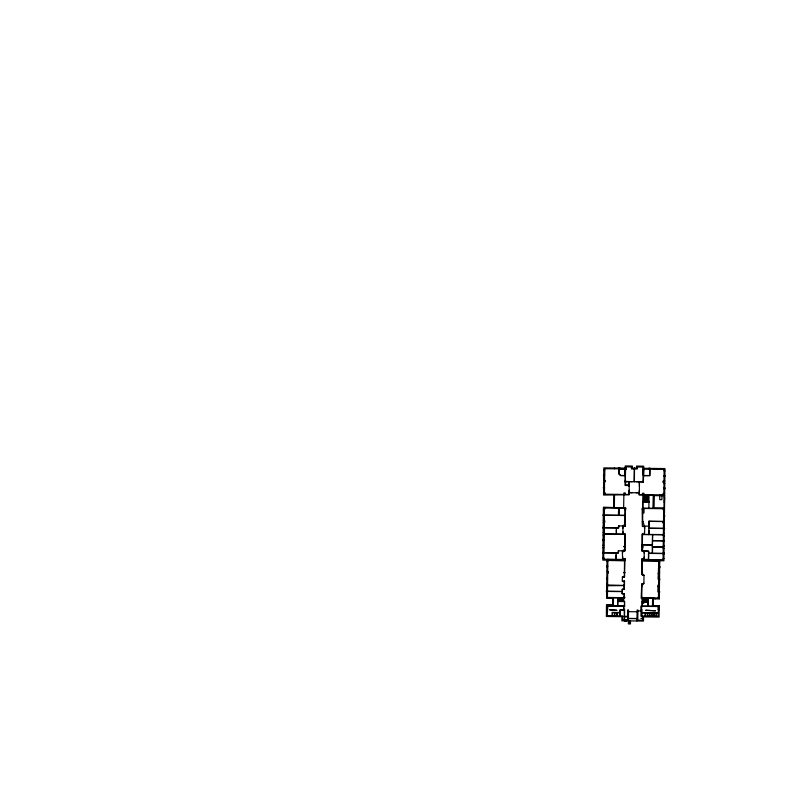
<?xml version="1.0" encoding="UTF-8"?>
<svg xmlns="http://www.w3.org/2000/svg" width="798" height="798" viewBox="0 0 798 798"><rect width="100%" height="100%" fill="white"/><g stroke="black" fill="none" stroke-linecap="round" stroke-linejoin="round"><path stroke-width="1.2" d="M636.984 618.6L628.425 618.5L636.994 618.49L636.964 620.984L637.093 610.051L637.931 610.061L637.811 620.156L642.669 620.216L642.689 618.48L640.944 618.46L642.689 618.27L642.709 616.275L640.974 616.255L641.083 606.021L642.071 606.031L642.071 601.702L648.195 601.702L648.235 598.241M603.637 552.356L604.116 510.151M604.425 482.74L603.687 482.65M604.455 480.296L604.565 470.231M604.685 468.725L604.555 480.436L605.293 480.446L605.283 481.703L604.535 481.693L604.415 492.805L604.475 487.169M604.415 559.238L604.425 558.321L603.667 558.311M605.034 508.047L605.024 508.905L604.236 508.895L603.956 533.184L604.734 533.194L604.724 533.932L616.315 534.062L616.385 527.987M605.163 494.211L605.183 492.815L603.577 492.715M613.413 605.133L606.5 605.054L606.37 616.495L621.911 616.664L621.871 620.814L643.497 621.063L643.537 616.914L659.088 617.093L659.218 605.652L652.515 605.572L659.218 605.702M607.857 559.268L607.428 596.565L607.996 597.473L624.704 597.662M612.206 615.717L612.236 612.425L619.946 612.515M612.455 615.727L612.485 612.435M606.49 605.103L612.784 605.173L612.864 597.842M613.881 507.309L614.021 495.159M614.33 468.835L614.34 467.997M614.4 495.159L614.39 507.319L614.5 495.159M613.303 605.123L613.383 598.42L612.854 598.42L613.482 597.862L613.403 605.702L624.605 605.832L617.602 605.832L617.642 597.892M614.49 615.747L614.52 612.704M614.739 615.747L614.769 612.714M616.096 553.034L616.026 559.368L603.657 559.228L603.936 534.69L604.724 534.141L624.315 534.361C626.58 534.78 623.308 532.825 624.814 534.63L624.625 551.059M616.774 615.767L616.804 612.734M617.024 615.777L617.054 612.734M618.43 515.428L618.62 508.206M624.864 468.955L625.233 475.668L620.754 475.668L618.939 474.042L618.949 467.778L619.787 467.788L619.807 468.895M618.62 515.159L618.65 512.565M618.699 508.306L618.59 510.57M618.57 550.78L618.4 553.064L603.737 552.894M618.859 525.892L618.689 528.007L604.016 527.837M618.211 601.363L618.25 597.902M618.819 601.363L618.859 597.911M619.428 601.373L619.467 597.911M620.036 601.383L620.076 597.921M619.916 615.807L619.976 609.931L623.627 609.971L623.667 606.091L607.867 605.911L607.218 615.667L622.759 615.837L622.719 619.986L627.567 620.046L627.677 609.941L628.515 609.951L628.365 623.906L630.46 623.936L630.49 620.914M620.226 615.807L620.365 609.931M620.645 601.383L620.684 597.931M621.253 601.393L621.293 597.931M621.861 601.403L621.901 597.941M622.35 550.82L622.6 559.438L616.236 559.368L616.076 555.029M622.63 525.932L625.163 526.221L625.353 509.014L624.435 508.944L624.445 507.957M622.969 526.151L622.879 534.131L616.525 534.062L616.355 529.972M622.5 589.423L622.3 593.612M623.158 531.917L623.138 534.091L625.283 533.982L625.163 546.59L624.635 547.109L624.116 546.58L625.143 546.45L624.884 551.059L622.939 551.039L622.669 552.864M623.218 526.191L622.949 528.136M622.47 601.403L622.5 597.951M623.627 507.947L623.886 494.74M623.916 494.431L623.936 492.875L625.193 492.895L625.173 494.441M624.385 468.945L624.395 468.107M623.068 601.413L623.108 597.951M623.717 597.961L623.677 601.423L617.602 601.353L624.615 601.353L624.605 606.819L623.657 606.809M623.627 597.642L623.637 596.994L624.714 596.964L624.704 597.971L607.627 597.782M625.293 470.092L625.123 485.473L628.994 485.513L629.193 486.401M625.542 466.8L625.373 481.413L632.166 481.693M624.106 597.004L624.146 593.632M624.285 580.974L624.445 589.443L622.24 589.413M624.335 577.203L624.545 558.54M624.914 526.211L625.103 508.944M625.492 485.473L625.542 481.413M624.255 610.29L624.495 620.006L624.575 609.014L623.637 609.004M624.355 596.964L624.395 593.632L622.201 593.602M622.63 556.635L622.859 558.69C627.088 557.972 623.058 560.415 624.864 558.6L624.585 577.203L622.47 577.173M624.425 620.216L624.365 620.954L626.56 620.974L626.54 620.245L624.375 620.216M624.495 620.954L624.505 620.216M624.744 620.954L624.674 620.226M624.954 620.954L624.864 620.226M625.063 620.954L625.093 620.226M625.183 620.226L625.253 620.964L625.462 620.226M625.502 620.964L625.592 620.236M625.822 620.236L625.782 620.964L625.891 620.236M626.031 620.974L626.141 620.236M626.24 620.974L626.31 620.236L626.43 620.974M628.874 481.822L628.834 485.134L625.502 485.104M628.984 486.401L629.043 481.832L625.542 481.793M629.423 623.537L629.442 621.044M631.497 466.87L631.467 468.925L637.333 468.995L637.363 466.94M631.936 492.735L629.123 492.456L629.253 481.663L639.268 481.773L639.427 486.511M634.151 481.723L634.31 468.117M634.36 481.723L634.52 468.117M636.355 481.743L643.358 481.613L643.936 469.234L643.487 470.301M636.335 492.785L639.148 492.566L639.378 490.291M639.477 481.573L639.328 494.6L663.826 494.88M642.45 494.64L642.47 493.254L643.956 493.274L643.946 494.66M642.809 467L643.148 481.174C643.936 483.418 642.46 480.556 642.639 481.543M642.52 560.874L642.52 560.146L641.782 560.136L641.821 572.336C642.769 574.53 641.542 570.271 641.801 574.61L643.986 575.428M641.971 559.737C642.49 557.114 641.991 561.084 642.3 558.75C640.724 558.949 642.53 561.523 641.951 560.994M659.527 578.939L659.727 560.745L663.916 560.795L664.963 468.566L643.637 468.326L643.657 466.172L636.535 466.092L636.505 468.147L632.315 468.097L632.345 466.042L625.213 465.962L625.193 468.117L603.857 467.877L603.547 495.039L629.143 494.8L629.163 492.705L639.098 492.815L639.078 494.92L653.552 495.079L653.402 508.286L642.2 508.156L642.35 526.411L644.285 526.431L644.515 528.386M642.21 551.258L642.28 544.904L652.555 545.064M641.941 584.036L641.792 597.233L643.677 603.488M642.051 574.61L642.21 560.844L658.889 561.034M663.367 535.368L662.599 534.79L642.5 534.57L642.37 546.261L642.929 546.79L642.32 550.42L648.734 551.119L648.704 553.194L652.285 553.233M642.629 523.857L642.789 509.214L642.181 509.204M642.849 501.882L642.779 508.156L642.749 501.882L648.934 501.952L642.849 502.102M642.929 494.959L642.859 501.244L648.934 501.314M643.497 469.064L643.517 467.01L636.525 467.069M642.171 597.243L642.121 601.632L648.195 601.702L648.195 606.101L654.998 606.181L655.008 605.602M643.467 501.254L643.537 494.969M642.729 601.632L642.769 598.181M643.098 583.647L643.098 584.296L641.941 584.286M643.178 575.039L643.188 574.37L642.051 574.361M644.046 508.486L643.996 512.895L642.749 512.875M644.076 501.264L644.146 494.969M644.415 469.174L644.425 468.336L644.405 469.074M643.338 601.642L643.378 598.181M643.906 559.358L644.185 556.984M644.684 501.264L644.754 494.979M644.166 559.358L644.255 551.278L648.515 551.328L648.425 559.408M643.946 601.652L643.986 598.191M644.884 526.191L644.445 534.381L648.714 534.431L648.964 530.341M645.293 501.274L645.363 494.989M644.555 601.652L644.594 598.201M645.901 501.284L645.971 494.989M645.163 601.662L645.203 598.201M645.183 616.096L645.223 612.694M646.51 501.284L646.58 494.999M645.432 616.096L645.472 612.954M645.772 601.672L645.811 598.211M647.118 501.294L647.188 495.009M646.38 601.682L646.42 598.221M647.537 502.151L642.849 502.002M647.727 501.304L647.796 495.009M646.988 601.682L647.018 598.231M648.335 501.304L648.405 495.019M647.368 616.116L647.397 612.974M647.587 601.692L647.627 598.231M649.033 469.224L649.043 468.117L649.881 468.127L649.931 469.234M647.657 612.974L647.896 616.126M648.654 526.231L648.774 528.346L663.447 528.515M648.864 508.226L649.013 495.029M648.754 534.64L648.794 530.341M648.824 528.346L648.934 521.244L663.527 521.413M648.704 553.403L648.634 559.787L663.098 559.637L663.507 522.84L662.759 522.83L662.769 521.573M648.983 528.356L648.924 534.431L663.377 534.59M649.073 521.244L648.993 528.146L663.447 528.306M649.542 616.146L649.582 613.004M649.791 616.146L649.831 613.004M652.285 553.443L652.385 545.024M652.385 544.854L652.505 534.68M651.727 616.166L651.757 613.024M652.664 534.68L652.365 546.839L662.46 547.029L663.248 546.43M651.976 616.166L652.006 613.024M653.153 508.276L653.303 495.079M652.505 606.151L652.594 598.291M652.664 605.622L652.774 597.981M654.4 469.184L654.49 468.456M654.041 507.767L654.18 495.608M653.143 605.632L653.223 598.819M653.901 616.196L653.941 613.054M654.151 616.196L654.19 613.054M655.088 598.889L655.088 598.32L641.173 598.161L641.672 585.772C642.58 583.508 641.592 587.637 641.692 584.026L643.906 583.268M656.086 616.216L656.116 613.073M656.365 613.073L656.604 616.226M657.841 598.031L658.47 597.562M657.911 591.907L657.991 585.004L658.619 585.004M658.051 579.228L658.899 559.897M658.749 573.453L658.47 598.041L642.26 597.862M658.589 596.954L658.779 579.767L659.786 579.777L659.796 578.939L658.689 578.929M658.789 578.929L658.819 576.565M658.869 572.016L658.978 561.952M659.776 494.84L659.717 499.628L661.921 499.658L661.971 494.86M659.298 598.939L659.517 579.777M663.068 494.87L663.078 493.473L664.684 493.403M663.966 482.371L663.228 482.361L663.238 481.104L663.986 481.114M663.846 493.473L664.116 469.404M664.026 507.877L664.155 495.728M664.744 498.57L664.375 498.56M664.465 500.885L664.505 497.274M625.193 521.982L624.475 521.812L624.644 521.094L625.442 521.523L625.163 526.221L625.173 525.124L623.667 525.114L623.657 525.952L618.5 525.892L618.48 527.797L604.016 527.628M646.979 601.642L646.988 601.143M663.228 482.361L663.258 481.104M658.759 582.011L658.849 579.767M608.565 606.42L608.555 606.28M625.822 481.763L625.562 481.004L625.891 481.413M643.008 534.57C641.632 532.775 642.989 535.368 642.55 534.84M642.4 521.303L642.39 522.171M624.635 573.004C625.901 571.957 622.5 573.333 624.714 572.206M624.784 559.538L624.864 558.6M625.383 480.965L624.864 481.583L625.502 482.002M624.774 560.795C624.644 558.341 624.166 562.42 624.784 559.827M625.243 480.985L625.163 481.962M642.37 546.261L642.929 546.79L642.4 547.308M624.395 572.046L623.817 572.565L624.375 573.084M642.061 573.283L642.639 572.774L642.081 572.246M618.939 468.885L625.233 468.885L625.233 470.092M625.233 468.885L619.108 468.885L619.108 473.982L620.814 475.478L625.233 475.478M627.607 616.635L624.176 616.635L627.607 616.664M632.325 467.03L626.041 466.81L626.33 469.513L625.512 469.503M626.33 468.865L605.463 468.735L604.685 469.254M643.497 469.164L663.338 469.394L664.116 469.922M603.827 470.221L604.665 470.291M664.096 470.91L664.943 470.92M604.615 474.79L603.507 474.83L603.497 475.668L604.605 475.678M664.046 475.518L665.163 475.528L665.153 476.366L664.036 476.356M664.096 480.865L664.824 480.975M603.717 480.286L604.555 480.296M639.477 481.783L643.158 482.211L643.358 481.204M663.956 483.339L664.794 483.349M626.31 485.384L628.405 485.304M663.906 487.837L665.013 487.957L665.013 488.795L663.896 488.785M604.475 487.269L603.368 487.259L603.358 488.097L604.465 488.107M629.153 490.171L628.894 494.481L604.395 494.211M653.552 495.608L664.654 495.728M664.145 497.184L664.644 497.194M664.096 500.954L664.594 500.964M664.086 502.261L664.584 502.261M642.749 502.201L648.924 502.171M653.412 507.757L664.525 507.887M604.246 508.037L625.722 508.286M642.799 508.476L662.879 508.705L662.869 509.563L663.667 509.573L663.527 521.583L648.904 521.353M625.093 509.842L625.702 509.852L625.722 507.967L603.408 507.189L602.809 560.106L607.009 560.156L606.57 598.34L613.482 598.42L612.854 598.41M603.378 510.141L604.216 510.151M663.647 510.929L664.485 510.84M618.59 510.67L618.57 512.346M604.166 514.66L603.059 514.75L603.049 515.588L604.046 515.707M663.597 515.438L664.704 515.448L664.694 516.286L663.687 516.316M604.166 515.099L625.034 515.338M604.156 515.269L625.034 515.508M603.268 520.206L604.106 520.216M604.096 520.904L604.854 520.914L604.834 522.171L604.076 522.161M603.238 522.66L604.076 522.67M642.37 523.857L643.906 523.877L643.876 526.181L649.013 526.131M604.026 527.279L602.909 527.269L602.899 528.106L604.016 528.116M663.457 527.917L664.564 527.967L664.554 528.805L663.447 528.894M644.475 532.156L644.195 534.331L642.48 533.792L642.021 534.311L642.061 551.258L644.006 551.278L644.235 553.214M603.118 532.715L603.956 532.725M663.387 533.393L664.235 533.403M603.098 535.169L603.936 535.179M664.205 535.857L663.467 535.927M603.877 539.787L602.769 539.777L602.759 540.615L603.867 540.665M663.308 540.455L664.425 540.475L664.415 541.313L663.407 541.403M652.604 540.595L663.308 540.715M652.594 540.755L663.308 540.874M642.39 544.745L652.555 544.755M602.979 545.224L603.817 545.234M663.248 545.912L664.086 545.922M663.228 547.857L662.46 547.238L652.565 547.129L652.495 553.243L663.168 553.363M602.949 547.737L603.787 547.747M663.218 548.425L664.056 548.435M624.894 550.031L623.378 550.022L623.378 550.839L618.221 550.78L618.191 552.854L603.737 552.685M663.278 552.964L664.285 553.044L664.275 553.882L663.158 553.982M603.737 552.356L602.63 552.346L602.889 553.194M648.495 553.403L663.168 553.573M602.839 557.802L603.677 557.812M663.108 558.48L663.946 558.49M624.086 558.949L622.849 558.939L622.839 559.657L607.847 559.478M642.121 559.338L648.634 559.408M642.56 559.588L658.899 560.116M607.837 560.246L624.076 560.425M642.649 560.635L658.889 560.824M607.837 560.455L624.515 560.824M606.989 561.363L607.827 561.373M658.879 561.952L659.717 561.962M607.777 565.882L606.67 565.972L606.66 566.809L607.767 566.829M658.829 566.46L659.936 566.58L659.926 567.418L658.919 567.508M606.879 571.428L607.717 571.438M658.759 572.016L659.597 572.026M607.707 571.747L608.335 571.757L608.325 573.044L607.697 573.044M658.121 573.612L658.749 573.622M642.929 575.029L643.996 575.039L643.896 583.657L642.849 583.647M624.345 576.196L622.36 576.924L622.32 581.203L624.275 581.981M607.537 578.241L606.53 578.341L606.52 579.178L607.627 579.188M622.32 580.944L624.545 580.974L624.455 585.602L607.557 585.722M606.739 583.787L607.577 583.797M658.619 584.375L659.457 584.385M607.567 584.425L608.186 585.024L623.747 585.393M657.971 586.291L658.599 586.301M606.709 586.301L607.547 586.311M658.599 586.889L659.437 586.899M607.497 590.819L606.38 590.909L606.37 591.747L607.487 591.767M658.54 591.398L659.657 591.518L659.647 592.355L658.639 592.445M607.487 591.238L622.47 591.408M607.487 591.448L622.47 591.617M624.146 593.882L622.191 593.862L622.25 589.163L624.196 589.183L623.777 585.443M658.48 596.844L659.318 596.724M606.59 596.365L607.428 596.375M658.48 596.954L659.318 596.964M647.128 598.151L652.774 598.211M652.594 598.869L659.298 598.889M652.515 605.971L655.008 606.001M607.867 605.961L623.667 606.131M641.073 606.999L642.021 607.019L642.031 606.34L657.831 606.52L658.36 607.328L658.26 616.246L641.921 616.056L641.991 609.213L641.053 609.203M606.47 607.019L607.308 607.029M658.36 607.607L659.198 607.617M606.45 609.113L607.288 609.123M658.34 609.702L659.178 609.712M619.976 610.241L624.565 610.3M637.921 610.919L641.033 610.949M628.505 611.667L637.073 611.767M641.951 612.665L658.3 612.844M641.951 612.914L658.3 613.093M612.485 612.684L619.946 612.764M624.186 616.315L627.607 616.355M641.931 584.824L642.5 585.353L641.831 585.852M624.415 605.832L624.415 601.532L617.802 601.532L617.802 605.832M609.792 609.812L616.814 610.31L609.792 609.812M618.789 508.206L618.699 515.269L618.779 508.236M645.782 610.27L655.348 610.799L645.782 610.27M658.46 607.607L658.44 609.702L658.47 607.607M641.891 546.69L642.111 547.209L641.891 546.69M623.687 585.044L624.245 584.625L623.697 585.004M643.218 521.742C642.809 523.508 642.809 519.927 643.218 521.742M624.146 546.44C624.355 548.445 624.575 544.984 624.146 546.44M649.871 469.234L649.702 475.518L643.427 475.518L643.427 469.234L643.427 475.678L649.871 475.678L649.871 469.234M647.966 601.882L642.29 601.882L642.29 606.031L647.966 606.101L647.966 601.882"/></g></svg>
